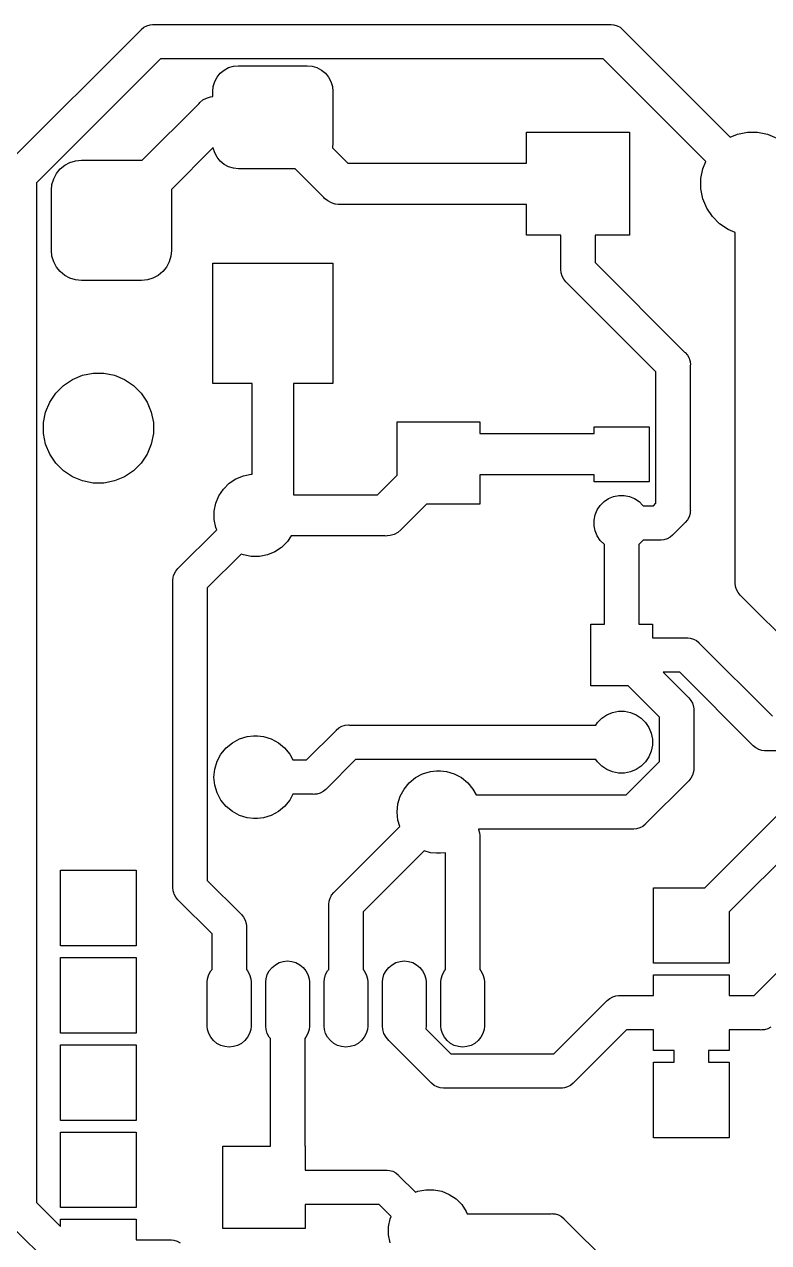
# Model space of a CAD drawing. Extents: x 39.7 to 123.4, y -108.2 to -40.5.
# Drawn here: x 67.95 to 89.63, y -76.54 to -41.08 of the extents above; entities that cross this region are included whole.
import ezdxf

# ---------------------------------------------------------------- set-up
doc = ezdxf.new("R2010")
doc.units = 0
doc.header["$MEASUREMENT"] = 0
doc.layers.add('BLACK', color=7, linetype='CONTINUOUS')

msp = doc.modelspace()

# ---------------------------------------------------------------- linework, layer by layer
at = {"layer": 'BLACK', "linetype": 'CONTINUOUS'}
for p, q in [((71.4275, -41.1662), (71.5143, -41.1198)), ((71.5143, -41.1198), (71.6086, -41.0912)), ((71.6086, -41.0912), (71.6821, -41.084)), ((71.6821, -41.084), (71.7066, -41.0816)), ((71.6821, -41.084), (71.6821, -41.084)), ((71.7066, -41.0816), (71.7312, -41.084)), ((71.7312, -41.084), (84.9934, -41.084)), ((84.9934, -41.084), (85.018, -41.0816)), ((85.018, -41.0816), (85.0425, -41.084)), ((85.0425, -41.084), (85.116, -41.0912)), ((85.116, -41.0912), (85.2103, -41.1198)), ((85.2103, -41.1198), (85.2971, -41.1662)), ((67.4678, -45.1157), (71.3357, -41.2478)), ((71.3357, -41.2478), (71.3513, -41.2287)), ((71.3513, -41.2287), (71.4275, -41.1662)), ((85.2971, -41.1662), (85.3733, -41.2287)), ((85.3733, -41.2287), (85.3889, -41.2478)), ((85.3889, -41.2478), (88.5059, -44.3648)), ((71.9137, -42.084), (68.304, -45.6937)), ((84.8109, -42.084), (71.9137, -42.084)), ((87.7988, -45.0719), (84.8109, -42.084)), ((73.5604, -42.6173), (73.6537, -42.5037)), ((73.6537, -42.5037), (73.7673, -42.4104)), ((73.7673, -42.4104), (73.897, -42.3411)), ((73.897, -42.3411), (74.0377, -42.2984)), ((74.0377, -42.2984), (74.184, -42.284)), ((74.184, -42.284), (76.184, -42.284)), ((76.184, -42.284), (76.3303, -42.2984)), ((76.3303, -42.2984), (76.471, -42.3411)), ((76.471, -42.3411), (76.6007, -42.4104)), ((76.6007, -42.4104), (76.7143, -42.5037)), ((76.7143, -42.5037), (76.8076, -42.6173)), ((73.434, -43.034), (73.4484, -42.8877)), ((73.4484, -42.8877), (73.4911, -42.747)), ((73.4911, -42.747), (73.5604, -42.6173)), ((76.8076, -42.6173), (76.8769, -42.747)), ((76.8769, -42.747), (76.9196, -42.8877)), ((76.9196, -42.8877), (76.934, -43.034)), ((73.149, -43.2827), (73.2533, -43.227)), ((73.2533, -43.227), (73.3664, -43.1927)), ((73.3664, -43.1927), (73.434, -43.186)), ((73.434, -43.186), (73.434, -43.034)), ((76.934, -43.034), (76.934, -44.534)), ((71.3831, -45.0364), (73.0389, -43.3806)), ((73.0389, -43.3806), (73.0577, -43.3577)), ((73.0577, -43.3577), (73.149, -43.2827)), ((82.574, -45.12), (82.574, -44.22)), ((82.574, -44.22), (85.574, -44.22)), ((85.574, -44.22), (85.574, -47.22)), ((88.5059, -44.3648), (88.7165, -44.2776)), ((88.7165, -44.2776), (89.0063, -44.22)), ((89.0063, -44.22), (89.3017, -44.22)), ((89.3017, -44.22), (89.5915, -44.2776)), ((89.5915, -44.2776), (89.8645, -44.3907)), ((73.4473, -44.6692), (72.2316, -45.8849)), ((73.4484, -44.6803), (73.4473, -44.6692)), ((76.934, -44.534), (76.9204, -44.6719)), ((76.9204, -44.6719), (77.3685, -45.12)), ((73.4911, -44.821), (73.4484, -44.6803)), ((73.5604, -44.9507), (73.4911, -44.821)), ((73.6537, -45.0643), (73.5604, -44.9507)), ((68.8815, -45.4229), (68.9903, -45.2903)), ((68.9903, -45.2903), (69.1229, -45.1815)), ((69.1229, -45.1815), (69.2742, -45.1006)), ((69.2742, -45.1006), (69.4383, -45.0508)), ((69.4383, -45.0508), (69.609, -45.034)), ((69.609, -45.034), (71.359, -45.034)), ((71.359, -45.034), (71.3831, -45.0364)), ((73.7673, -45.1576), (73.6537, -45.0643)), ((73.897, -45.2269), (73.7673, -45.1576)), ((74.0377, -45.2696), (73.897, -45.2269)), ((74.184, -45.284), (74.0377, -45.2696)), ((75.8355, -45.284), (74.184, -45.284)), ((76.6749, -46.1234), (75.8355, -45.284)), ((77.3685, -45.12), (82.574, -45.12)), ((87.654, -45.5723), (87.7116, -45.2825)), ((87.7116, -45.2825), (87.7988, -45.0719)), ((68.304, -45.6937), (68.304, -75.3749)), ((68.734, -45.909), (68.7508, -45.7383)), ((68.7508, -45.7383), (68.8006, -45.5742)), ((68.8006, -45.5742), (68.8815, -45.4229)), ((87.654, -45.8677), (87.654, -45.5723)), ((68.734, -47.659), (68.734, -45.909)), ((72.2316, -45.8849), (72.234, -45.909)), ((72.234, -45.909), (72.234, -47.659)), ((87.7116, -46.1575), (87.654, -45.8677)), ((76.6937, -46.1463), (76.6749, -46.1234)), ((76.785, -46.2213), (76.6937, -46.1463)), ((76.8893, -46.277), (76.785, -46.2213)), ((76.9681, -46.3009), (76.8893, -46.277)), ((77.0024, -46.3113), (76.9681, -46.3009)), ((77.0136, -46.3124), (77.0024, -46.3113)), ((77.0905, -46.32), (77.0136, -46.3124)), ((77.12, -46.3229), (77.0905, -46.32)), ((77.0905, -46.32), (77.0905, -46.32)), ((77.1495, -46.32), (77.12, -46.3229)), ((82.574, -46.32), (77.1495, -46.32)), ((82.574, -47.22), (82.574, -46.32)), ((87.8247, -46.4305), (87.7116, -46.1575)), ((87.9889, -46.6762), (87.8247, -46.4305)), ((88.1978, -46.8851), (87.9889, -46.6762)), ((88.4435, -47.0493), (88.1978, -46.8851)), ((88.654, -47.1365), (88.4435, -47.0493)), ((88.654, -57.3165), (88.654, -47.1365)), ((83.574, -47.22), (82.574, -47.22)), ((83.574, -48.1954), (83.574, -47.22)), ((85.574, -47.22), (84.574, -47.22)), ((84.574, -47.22), (84.574, -48.0129)), ((68.7508, -47.8297), (68.734, -47.659)), ((68.8006, -47.9938), (68.7508, -47.8297)), ((72.2172, -47.8297), (72.1674, -47.9938)), ((72.234, -47.659), (72.2172, -47.8297)), ((68.8815, -48.1451), (68.8006, -47.9938)), ((68.9903, -48.2777), (68.8815, -48.1451)), ((72.0865, -48.1451), (71.9777, -48.2777)), ((72.1674, -47.9938), (72.0865, -48.1451)), ((73.434, -51.534), (73.434, -48.034)), ((73.434, -48.034), (76.934, -48.034)), ((76.934, -48.034), (76.934, -51.534)), ((83.5716, -48.22), (83.574, -48.1954)), ((83.5812, -48.318), (83.5716, -48.22)), ((84.574, -48.0129), (87.1802, -50.6191)), ((69.1229, -48.3865), (68.9903, -48.2777)), ((69.2742, -48.4674), (69.1229, -48.3865)), ((69.4383, -48.5172), (69.2742, -48.4674)), ((69.609, -48.534), (69.4383, -48.5172)), ((71.359, -48.534), (69.609, -48.534)), ((71.5297, -48.5172), (71.359, -48.534)), ((71.6938, -48.4674), (71.5297, -48.5172)), ((71.8451, -48.3865), (71.6938, -48.4674)), ((71.9777, -48.2777), (71.8451, -48.3865)), ((83.6098, -48.4123), (83.5812, -48.318)), ((83.6563, -48.4991), (83.6098, -48.4123)), ((83.7187, -48.5753), (83.6563, -48.4991)), ((83.7378, -48.5909), (83.7187, -48.5753)), ((86.344, -51.1971), (83.7378, -48.5909)), ((87.1802, -50.6191), (87.1993, -50.6347)), ((87.1993, -50.6347), (87.2617, -50.7109)), ((87.2617, -50.7109), (87.3082, -50.7977)), ((87.3082, -50.7977), (87.3212, -50.8406)), ((87.3212, -50.8406), (87.3368, -50.892)), ((87.3368, -50.892), (87.3464, -50.99)), ((87.3464, -50.99), (87.344, -51.0146)), ((87.344, -51.0146), (87.344, -55.2008)), ((69.0841, -51.5892), (69.3461, -51.4141)), ((69.3461, -51.4141), (69.6373, -51.2935)), ((69.6373, -51.2935), (69.9464, -51.232)), ((69.9464, -51.232), (70.2616, -51.232)), ((70.2616, -51.232), (70.5707, -51.2935)), ((70.5707, -51.2935), (70.8619, -51.4141)), ((70.8619, -51.4141), (71.1239, -51.5892)), ((86.344, -55.0183), (86.344, -51.1971)), ((68.8612, -51.8121), (69.0841, -51.5892)), ((71.1239, -51.5892), (71.3468, -51.8121)), ((74.584, -51.534), (73.434, -51.534)), ((74.584, -54.172), (74.584, -51.534)), ((76.934, -51.534), (75.784, -51.534)), ((75.784, -51.534), (75.784, -54.772)), ((68.5655, -52.3653), (68.6861, -52.0741)), ((68.6861, -52.0741), (68.8612, -51.8121)), ((71.3468, -51.8121), (71.5219, -52.0741)), ((71.5219, -52.0741), (71.6425, -52.3653)), ((68.504, -52.6744), (68.5655, -52.3653)), ((71.6425, -52.3653), (71.704, -52.6744)), ((68.504, -52.9896), (68.504, -52.6744)), ((71.704, -52.6744), (71.704, -52.9896)), ((78.81, -54.1995), (78.81, -52.648)), ((78.81, -52.648), (81.21, -52.648)), ((81.21, -52.648), (81.21, -52.994)), ((84.544, -52.994), (84.544, -52.794)), ((84.544, -52.794), (86.144, -52.794)), ((86.144, -52.794), (86.144, -54.394)), ((68.5655, -53.2987), (68.504, -52.9896)), ((71.704, -52.9896), (71.6425, -53.2987)), ((81.21, -52.994), (84.544, -52.994)), ((68.6861, -53.5899), (68.5655, -53.2987)), ((71.6425, -53.2987), (71.5219, -53.5899)), ((68.8612, -53.8519), (68.6861, -53.5899)), ((69.0841, -54.0748), (68.8612, -53.8519)), ((71.3468, -53.8519), (71.1239, -54.0748)), ((71.5219, -53.5899), (71.3468, -53.8519)), ((69.3461, -54.2499), (69.0841, -54.0748)), ((69.6373, -54.3705), (69.3461, -54.2499)), ((70.8619, -54.2499), (70.5707, -54.3705)), ((71.1239, -54.0748), (70.8619, -54.2499)), ((74.1076, -54.3086), (74.326, -54.2181)), ((74.326, -54.2181), (74.5578, -54.172)), ((74.5578, -54.172), (74.584, -54.172)), ((78.2375, -54.772), (78.81, -54.1995)), ((84.544, -54.194), (81.21, -54.194)), ((81.21, -54.194), (81.21, -55.048)), ((84.544, -54.394), (84.544, -54.194)), ((69.9464, -54.432), (69.6373, -54.3705)), ((70.2616, -54.432), (69.9464, -54.432)), ((70.5707, -54.3705), (70.2616, -54.432)), ((73.6126, -54.8036), (73.7439, -54.607)), ((73.7439, -54.607), (73.911, -54.4399)), ((73.911, -54.4399), (74.1076, -54.3086)), ((86.144, -54.394), (84.544, -54.394)), ((73.5221, -55.022), (73.6126, -54.8036)), ((75.784, -54.772), (78.2375, -54.772)), ((84.834, -54.9726), (84.9651, -54.885)), ((84.9651, -54.885), (85.1106, -54.8247)), ((85.1106, -54.8247), (85.2652, -54.794)), ((85.2652, -54.794), (85.4228, -54.794)), ((85.4228, -54.794), (85.5774, -54.8247)), ((85.5774, -54.8247), (85.7229, -54.885)), ((85.7229, -54.885), (85.854, -54.9726)), ((73.476, -55.2538), (73.5221, -55.022)), ((73.476, -55.4902), (73.476, -55.2538)), ((79.6585, -55.048), (78.9311, -55.7754)), ((81.21, -55.048), (79.6585, -55.048)), ((84.5747, -55.3606), (84.635, -55.2151)), ((84.635, -55.2151), (84.7226, -55.084)), ((84.7226, -55.084), (84.834, -54.9726)), ((85.854, -54.9726), (85.9654, -55.084)), ((85.9654, -55.084), (85.9721, -55.094)), ((85.9721, -55.094), (86.2683, -55.094)), ((86.2683, -55.094), (86.344, -55.0183)), ((87.344, -55.2499), (87.3368, -55.3234)), ((87.344, -55.2008), (87.3464, -55.2254)), ((87.3464, -55.2254), (87.344, -55.2499)), ((73.5221, -55.722), (73.476, -55.4902)), ((84.544, -55.5152), (84.5747, -55.3606)), ((84.544, -55.6728), (84.544, -55.5152)), ((87.1802, -55.5963), (86.8463, -55.9302)), ((87.1993, -55.5806), (87.1802, -55.5963)), ((87.2617, -55.5045), (87.1993, -55.5806)), ((87.3082, -55.4176), (87.2617, -55.5045)), ((87.3368, -55.3234), (87.3082, -55.4176)), ((72.4398, -56.9011), (73.5505, -55.7904)), ((73.5505, -55.7904), (73.5221, -55.722)), ((75.7183, -55.972), (75.6081, -56.137)), ((78.4565, -55.972), (75.7183, -55.972)), ((78.486, -55.9749), (78.4565, -55.972)), ((78.5155, -55.972), (78.486, -55.9749)), ((78.6036, -55.9633), (78.5155, -55.972)), ((78.7167, -55.929), (78.6036, -55.9633)), ((78.821, -55.8733), (78.7167, -55.929)), ((78.9123, -55.7983), (78.821, -55.8733)), ((78.9311, -55.7754), (78.9123, -55.7983)), ((84.5747, -55.8274), (84.544, -55.6728)), ((84.635, -55.9729), (84.5747, -55.8274)), ((84.7226, -56.104), (84.635, -55.9729)), ((86.7545, -56.0117), (86.6676, -56.0582)), ((86.8306, -55.9493), (86.7545, -56.0117)), ((86.8463, -55.9302), (86.8306, -55.9493)), ((75.441, -56.3041), (75.2444, -56.4354)), ((75.6081, -56.137), (75.441, -56.3041)), ((84.834, -56.2154), (84.7226, -56.104)), ((84.844, -56.2221), (84.834, -56.2154)), ((84.844, -58.536), (84.844, -56.2221)), ((85.854, -56.2154), (85.844, -56.2221)), ((85.844, -56.2221), (85.844, -58.536)), ((85.9654, -56.104), (85.854, -56.2154)), ((85.9721, -56.094), (85.9654, -56.104)), ((86.4508, -56.094), (85.9721, -56.094)), ((86.4754, -56.0964), (86.4508, -56.094)), ((86.4999, -56.094), (86.4754, -56.0964)), ((86.5734, -56.0868), (86.4999, -56.094)), ((86.6676, -56.0582), (86.5734, -56.0868)), ((74.2576, -56.4975), (73.276, -57.4791)), ((74.326, -56.5259), (74.2576, -56.4975)), ((74.5578, -56.572), (74.326, -56.5259)), ((74.7942, -56.572), (74.5578, -56.572)), ((75.026, -56.5259), (74.7942, -56.572)), ((75.2444, -56.4354), (75.026, -56.5259)), ((72.295, -57.1352), (72.3118, -57.0797)), ((72.3118, -57.0797), (72.3583, -56.9929)), ((72.3583, -56.9929), (72.4207, -56.9167)), ((72.4207, -56.9167), (72.4398, -56.9011)), ((72.2736, -57.272), (72.2832, -57.174)), ((72.276, -57.2966), (72.2736, -57.272)), ((72.276, -66.1834), (72.276, -57.2966)), ((72.2832, -57.174), (72.295, -57.1352)), ((88.6516, -57.3411), (88.654, -57.3165)), ((88.6612, -57.4391), (88.6516, -57.3411)), ((88.6898, -57.5333), (88.6612, -57.4391)), ((73.276, -57.4791), (73.276, -66.0009)), ((88.7363, -57.6202), (88.6898, -57.5333)), ((88.7987, -57.6963), (88.7363, -57.6202)), ((88.8178, -57.712), (88.7987, -57.6963)), ((90.676, -59.5702), (88.8178, -57.712)), ((84.444, -60.336), (84.444, -58.536)), ((84.444, -58.536), (84.844, -58.536)), ((85.844, -58.536), (86.244, -58.536)), ((86.244, -58.536), (86.244, -58.936)), ((86.244, -58.936), (87.2194, -58.936)), ((87.2194, -58.936), (87.244, -58.9336)), ((87.244, -58.9336), (87.2686, -58.936)), ((87.2686, -58.936), (87.342, -58.9432)), ((87.342, -58.9432), (87.4363, -58.9718)), ((87.4363, -58.9718), (87.5231, -59.0183)), ((87.5231, -59.0183), (87.5993, -59.0807)), ((87.5993, -59.0807), (87.6149, -59.0998)), ((87.6149, -59.0998), (89.7371, -61.222)), ((87.0369, -59.936), (86.5511, -59.936)), ((86.5511, -59.936), (87.2802, -60.6651)), ((89.1591, -62.0582), (87.0369, -59.936)), ((85.5369, -60.336), (84.444, -60.336)), ((86.444, -61.2431), (85.5369, -60.336)), ((87.2802, -60.6651), (87.2993, -60.6807)), ((87.2993, -60.6807), (87.3617, -60.7569)), ((87.3617, -60.7569), (87.4082, -60.8437)), ((87.4082, -60.8437), (87.4368, -60.938)), ((87.4368, -60.938), (87.444, -61.0114)), ((84.6449, -61.4023), (84.7703, -61.2769)), ((84.7703, -61.2769), (84.9177, -61.1784)), ((84.9177, -61.1784), (85.0815, -61.1106)), ((85.0815, -61.1106), (85.2554, -61.076)), ((85.2554, -61.076), (85.4326, -61.076)), ((85.4326, -61.076), (85.6065, -61.1106)), ((85.6065, -61.1106), (85.7703, -61.1784)), ((85.7703, -61.1784), (85.9177, -61.2769)), ((85.9177, -61.2769), (86.0431, -61.4023)), ((86.444, -62.5369), (86.444, -61.2431)), ((87.444, -61.0114), (87.4464, -61.036)), ((87.4464, -61.036), (87.444, -61.0606)), ((87.444, -61.0606), (87.444, -62.7194)), ((76.166, -62.492), (77.0181, -61.6398)), ((77.0181, -61.6398), (77.0338, -61.6207)), ((77.0338, -61.6207), (77.1099, -61.5583)), ((77.1099, -61.5583), (77.1968, -61.5118)), ((77.1968, -61.5118), (77.2624, -61.4919)), ((77.2624, -61.4919), (77.291, -61.4832)), ((77.291, -61.4832), (77.3891, -61.4736)), ((77.3891, -61.4736), (77.4136, -61.476)), ((77.4136, -61.476), (84.5957, -61.476)), ((84.5957, -61.476), (84.6449, -61.4023)), ((86.0431, -61.4023), (86.1416, -61.5497)), ((86.1416, -61.5497), (86.2094, -61.7135)), ((73.8234, -62.1394), (74.0061, -61.9894)), ((74.0061, -61.9894), (74.2146, -61.878)), ((74.2146, -61.878), (74.4408, -61.8094)), ((74.4408, -61.8094), (74.617, -61.792)), ((74.617, -61.792), (74.7349, -61.792)), ((74.7349, -61.792), (74.9112, -61.8094)), ((74.9112, -61.8094), (75.1374, -61.878)), ((75.1374, -61.878), (75.3459, -61.9894)), ((75.3459, -61.9894), (75.5286, -62.1394)), ((86.2094, -61.7135), (86.244, -61.8874)), ((86.244, -61.8874), (86.244, -62.0646)), ((73.562, -62.5306), (73.6734, -62.3221)), ((73.6734, -62.3221), (73.8234, -62.1394)), ((75.5286, -62.1394), (75.6786, -62.3221)), ((75.6786, -62.3221), (75.7694, -62.492)), ((86.1416, -62.4023), (86.0431, -62.5497)), ((86.2094, -62.2385), (86.1416, -62.4023)), ((86.244, -62.0646), (86.2094, -62.2385)), ((89.1747, -62.0773), (89.1591, -62.0582)), ((89.2509, -62.1397), (89.1747, -62.0773)), ((89.3377, -62.1862), (89.2509, -62.1397)), ((89.432, -62.2148), (89.3377, -62.1862)), ((89.5054, -62.222), (89.432, -62.2148)), ((89.53, -62.2244), (89.5054, -62.222)), ((89.5054, -62.222), (89.5054, -62.222)), ((89.5546, -62.222), (89.53, -62.2244)), ((93.9589, -62.222), (89.5546, -62.222)), ((73.4702, -62.992), (73.4934, -62.7568)), ((73.4934, -62.7568), (73.562, -62.5306)), ((75.7694, -62.492), (76.166, -62.492)), ((77.5962, -62.476), (76.744, -63.3282)), ((84.5957, -62.476), (77.5962, -62.476)), ((84.6449, -62.5497), (84.5957, -62.476)), ((84.7703, -62.6751), (84.6449, -62.5497)), ((84.9177, -62.7736), (84.7703, -62.6751)), ((85.4729, -63.508), (86.444, -62.5369)), ((85.9177, -62.6751), (85.7703, -62.7736)), ((86.0431, -62.5497), (85.9177, -62.6751)), ((87.444, -62.7194), (87.4464, -62.744)), ((87.4464, -62.744), (87.444, -62.7686)), ((73.4934, -63.2272), (73.4702, -62.992)), ((79.1574, -63.1554), (79.3401, -63.0054)), ((79.3401, -63.0054), (79.5486, -62.894)), ((79.5486, -62.894), (79.7748, -62.8254)), ((79.7748, -62.8254), (79.951, -62.808)), ((79.951, -62.808), (80.069, -62.808)), ((80.069, -62.808), (80.2452, -62.8254)), ((80.2452, -62.8254), (80.4714, -62.894)), ((80.4714, -62.894), (80.6799, -63.0054)), ((80.6799, -63.0054), (80.8626, -63.1554)), ((85.0815, -62.8414), (84.9177, -62.7736)), ((85.2554, -62.876), (85.0815, -62.8414)), ((85.4326, -62.876), (85.2554, -62.876)), ((85.6065, -62.8414), (85.4326, -62.876)), ((85.7703, -62.7736), (85.6065, -62.8414)), ((87.2802, -63.1149), (86.0509, -64.3442)), ((87.2993, -63.0993), (87.2802, -63.1149)), ((87.3617, -63.0231), (87.2993, -63.0993)), ((87.4082, -62.9363), (87.3617, -63.0231)), ((87.4368, -62.842), (87.4082, -62.9363)), ((87.444, -62.7686), (87.4368, -62.842)), ((87.444, -62.7686), (87.444, -62.7686)), ((73.562, -63.4534), (73.4934, -63.2272)), ((73.6734, -63.6619), (73.562, -63.4534)), ((76.5653, -63.4562), (76.4711, -63.4848)), ((76.6522, -63.4097), (76.5653, -63.4562)), ((76.7283, -63.3473), (76.6522, -63.4097)), ((76.744, -63.3282), (76.7283, -63.3473)), ((78.896, -63.5466), (79.0074, -63.3381)), ((79.0074, -63.3381), (79.1574, -63.1554)), ((80.8626, -63.1554), (81.0126, -63.3381)), ((81.0126, -63.3381), (81.1034, -63.508)), ((87.7689, -66.21), (90.5611, -63.4178)), ((73.8234, -63.8446), (73.6734, -63.6619)), ((75.6786, -63.6619), (75.5286, -63.8446)), ((75.7694, -63.492), (75.6786, -63.6619)), ((76.3485, -63.492), (75.7694, -63.492)), ((76.3731, -63.4944), (76.3485, -63.492)), ((76.3976, -63.492), (76.3731, -63.4944)), ((76.4711, -63.4848), (76.3976, -63.492)), ((78.8042, -64.008), (78.8274, -63.7728)), ((78.8274, -63.7728), (78.896, -63.5466)), ((81.1034, -63.508), (85.4729, -63.508)), ((74.0061, -63.9946), (73.8234, -63.8446)), ((74.2146, -64.106), (74.0061, -63.9946)), ((74.4408, -64.1746), (74.2146, -64.106)), ((74.617, -64.192), (74.4408, -64.1746)), ((74.9112, -64.1746), (74.7349, -64.192)), ((75.1374, -64.106), (74.9112, -64.1746)), ((75.3459, -63.9946), (75.1374, -64.106)), ((75.5286, -63.8446), (75.3459, -63.9946)), ((78.8274, -64.2432), (78.8042, -64.008)), ((74.7349, -64.192), (74.617, -64.192)), ((76.9778, -66.3331), (78.8833, -64.4276)), ((78.8833, -64.4276), (78.8274, -64.2432)), ((85.6554, -64.508), (81.1719, -64.508)), ((81.1719, -64.508), (81.1782, -64.5197)), ((81.1782, -64.5197), (81.2068, -64.614)), ((85.68, -64.5104), (85.6554, -64.508)), ((85.7046, -64.508), (85.68, -64.5104)), ((85.778, -64.5008), (85.7046, -64.508)), ((85.8723, -64.4722), (85.778, -64.5008)), ((85.9591, -64.4257), (85.8723, -64.4722)), ((86.0353, -64.3633), (85.9591, -64.4257)), ((86.0509, -64.3442), (86.0353, -64.3633)), ((91.1391, -64.254), (88.476, -66.9171)), ((81.2068, -64.614), (81.214, -64.6874)), ((81.214, -64.6874), (81.214, -64.6874)), ((81.214, -64.6874), (81.2164, -64.712)), ((81.2164, -64.712), (81.214, -64.7365)), ((81.214, -64.7365), (81.214, -68.5879)), ((79.5904, -65.1347), (77.814, -66.9111)), ((79.7748, -65.1906), (79.5904, -65.1347)), ((79.951, -65.208), (79.7748, -65.1906)), ((80.069, -65.208), (79.951, -65.208)), ((80.214, -65.1937), (80.069, -65.208)), ((80.214, -68.5879), (80.214, -65.1937)), ((69.004, -67.902), (69.004, -65.702)), ((69.004, -65.702), (71.204, -65.702)), ((71.204, -65.702), (71.204, -67.902)), ((72.2736, -66.208), (72.276, -66.1834)), ((72.2832, -66.306), (72.2736, -66.208)), ((72.3004, -66.3625), (72.2832, -66.306)), ((73.276, -66.0009), (74.2502, -66.9751)), ((86.276, -68.41), (86.276, -66.21)), ((86.276, -66.21), (87.7689, -66.21)), ((72.3118, -66.4003), (72.3004, -66.3625)), ((72.3583, -66.4871), (72.3118, -66.4003)), ((72.4207, -66.5633), (72.3583, -66.4871)), ((72.4398, -66.5789), (72.4207, -66.5633)), ((73.414, -67.5531), (72.4398, -66.5789)), ((76.8116, -66.704), (76.8212, -66.606)), ((76.8212, -66.606), (76.8498, -66.5117)), ((76.8498, -66.5117), (76.8818, -66.452)), ((76.8818, -66.452), (76.8963, -66.4249)), ((76.8963, -66.4249), (76.9587, -66.3487)), ((76.9587, -66.3487), (76.9778, -66.3331)), ((74.2502, -66.9751), (74.2693, -66.9907)), ((74.2693, -66.9907), (74.3317, -67.0669)), ((76.814, -66.7286), (76.8116, -66.704)), ((76.814, -68.5879), (76.814, -66.7286)), ((77.814, -66.9111), (77.814, -68.5879)), ((88.476, -66.9171), (88.476, -68.41)), ((74.3317, -67.0669), (74.3782, -67.1537)), ((74.3782, -67.1537), (74.4068, -67.248)), ((74.4068, -67.248), (74.414, -67.3214)), ((74.414, -67.3214), (74.414, -67.3214)), ((74.414, -67.3214), (74.4164, -67.346)), ((74.4164, -67.346), (74.414, -67.3705)), ((74.414, -67.3705), (74.414, -68.5879)), ((89.2009, -69.35), (91.3305, -67.2204)), ((73.414, -68.5879), (73.414, -67.5531)), ((71.204, -67.902), (69.004, -67.902)), ((69.004, -70.442), (69.004, -68.242)), ((69.004, -68.242), (71.204, -68.242)), ((71.204, -68.242), (71.204, -70.442)), ((75.2581, -68.4509), (75.3689, -68.3917)), ((75.3689, -68.3917), (75.489, -68.3552)), ((75.489, -68.3552), (75.614, -68.3429)), ((75.614, -68.3429), (75.739, -68.3552)), ((75.739, -68.3552), (75.8591, -68.3917)), ((75.8591, -68.3917), (75.9699, -68.4509)), ((78.6581, -68.4509), (78.7689, -68.3917)), ((78.7689, -68.3917), (78.889, -68.3552)), ((78.889, -68.3552), (79.014, -68.3429)), ((79.014, -68.3429), (79.139, -68.3552)), ((79.139, -68.3552), (79.2591, -68.3917)), ((79.2591, -68.3917), (79.3699, -68.4509)), ((88.476, -68.41), (86.276, -68.41)), ((73.2857, -68.8585), (73.3222, -68.7384)), ((73.3222, -68.7384), (73.3814, -68.6276)), ((73.3814, -68.6276), (73.414, -68.5879)), ((74.414, -68.5879), (74.4466, -68.6276)), ((74.4466, -68.6276), (74.5058, -68.7384)), ((74.5058, -68.7384), (74.5423, -68.8585)), ((74.9857, -68.8585), (75.0222, -68.7384)), ((75.0222, -68.7384), (75.0814, -68.6276)), ((75.0814, -68.6276), (75.161, -68.5305)), ((75.161, -68.5305), (75.2581, -68.4509)), ((75.9699, -68.4509), (76.067, -68.5305)), ((76.067, -68.5305), (76.1466, -68.6276)), ((76.1466, -68.6276), (76.2058, -68.7384)), ((76.2058, -68.7384), (76.2423, -68.8585)), ((76.6857, -68.8585), (76.7222, -68.7384)), ((76.7222, -68.7384), (76.7814, -68.6276)), ((76.7814, -68.6276), (76.814, -68.5879)), ((77.814, -68.5879), (77.8466, -68.6276)), ((77.8466, -68.6276), (77.9058, -68.7384)), ((77.9058, -68.7384), (77.9423, -68.8585)), ((78.3857, -68.8585), (78.4222, -68.7384)), ((78.4222, -68.7384), (78.4814, -68.6276)), ((78.4814, -68.6276), (78.561, -68.5305)), ((78.561, -68.5305), (78.6581, -68.4509)), ((79.3699, -68.4509), (79.467, -68.5305)), ((79.467, -68.5305), (79.5466, -68.6276)), ((79.5466, -68.6276), (79.6058, -68.7384)), ((79.6058, -68.7384), (79.6423, -68.8585)), ((80.0857, -68.8585), (80.1222, -68.7384)), ((80.1222, -68.7384), (80.1814, -68.6276)), ((80.1814, -68.6276), (80.214, -68.5879)), ((81.214, -68.5879), (81.2466, -68.6276)), ((81.2466, -68.6276), (81.3058, -68.7384)), ((81.3058, -68.7384), (81.3423, -68.8585)), ((86.276, -69.35), (86.276, -68.75)), ((86.276, -68.75), (88.476, -68.75)), ((88.476, -68.75), (88.476, -69.35)), ((73.2765, -68.9522), (73.2857, -68.8585)), ((73.2765, -70.2398), (73.2765, -68.9522)), ((74.5423, -68.8585), (74.5515, -68.9522)), ((74.5515, -68.9522), (74.5515, -70.2398)), ((74.9765, -68.9522), (74.9857, -68.8585)), ((74.9765, -70.2398), (74.9765, -68.9522)), ((76.2423, -68.8585), (76.2515, -68.9522)), ((76.2515, -68.9522), (76.2515, -70.2398)), ((76.6765, -68.9522), (76.6857, -68.8585)), ((76.6765, -70.2398), (76.6765, -68.9522)), ((77.9423, -68.8585), (77.9515, -68.9522)), ((77.9515, -68.9522), (77.9515, -70.2398)), ((78.3765, -68.9522), (78.3857, -68.8585)), ((78.3765, -70.2398), (78.3765, -68.9522)), ((79.6423, -68.8585), (79.6515, -68.9522)), ((79.6515, -68.9522), (79.6515, -70.2398)), ((80.0765, -68.9522), (80.0857, -68.8585)), ((80.0765, -70.2398), (80.0765, -68.9522)), ((81.3423, -68.8585), (81.3515, -68.9522)), ((81.3515, -68.9522), (81.3515, -70.2398)), ((84.9051, -69.5138), (84.9207, -69.4947)), ((84.9207, -69.4947), (84.9969, -69.4323)), ((84.9969, -69.4323), (85.0837, -69.3858)), ((85.0837, -69.3858), (85.178, -69.3572)), ((85.178, -69.3572), (85.2514, -69.35)), ((85.2514, -69.35), (85.276, -69.3476)), ((85.2514, -69.35), (85.2514, -69.35)), ((85.276, -69.3476), (85.3005, -69.35)), ((85.3005, -69.35), (86.276, -69.35)), ((88.476, -69.35), (89.2009, -69.35)), ((83.3729, -71.046), (84.9051, -69.5138)), ((71.204, -70.442), (69.004, -70.442)), ((73.2857, -70.3335), (73.2765, -70.2398)), ((73.3222, -70.4536), (73.2857, -70.3335)), ((73.3814, -70.5644), (73.3222, -70.4536)), ((73.461, -70.6615), (73.3814, -70.5644)), ((74.4466, -70.5644), (74.367, -70.6615)), ((74.5058, -70.4536), (74.4466, -70.5644)), ((74.5423, -70.3335), (74.5058, -70.4536)), ((74.5515, -70.2398), (74.5423, -70.3335)), ((74.9857, -70.3335), (74.9765, -70.2398)), ((75.0222, -70.4536), (74.9857, -70.3335)), ((75.0814, -70.5644), (75.0222, -70.4536)), ((75.114, -70.6041), (75.0814, -70.5644)), ((76.1466, -70.5644), (76.114, -70.6041)), ((76.2058, -70.4536), (76.1466, -70.5644)), ((76.2423, -70.3335), (76.2058, -70.4536)), ((76.2515, -70.2398), (76.2423, -70.3335)), ((76.6857, -70.3335), (76.6765, -70.2398)), ((76.7222, -70.4536), (76.6857, -70.3335)), ((76.7814, -70.5644), (76.7222, -70.4536)), ((76.861, -70.6615), (76.7814, -70.5644)), ((77.8466, -70.5644), (77.767, -70.6615)), ((77.9058, -70.4536), (77.8466, -70.5644)), ((77.9423, -70.3335), (77.9058, -70.4536)), ((77.9515, -70.2398), (77.9423, -70.3335)), ((78.3857, -70.3335), (78.3765, -70.2398)), ((78.4222, -70.4536), (78.3857, -70.3335)), ((78.4814, -70.5644), (78.4222, -70.4536)), ((78.561, -70.6615), (78.4814, -70.5644)), ((79.6515, -70.2398), (79.6434, -70.3223)), ((79.6434, -70.3223), (80.3671, -71.046)), ((80.0857, -70.3335), (80.0765, -70.2398)), ((80.1222, -70.4536), (80.0857, -70.3335)), ((80.1814, -70.5644), (80.1222, -70.4536)), ((80.261, -70.6615), (80.1814, -70.5644)), ((81.2466, -70.5644), (81.167, -70.6615)), ((81.3058, -70.4536), (81.2466, -70.5644)), ((81.3423, -70.3335), (81.3058, -70.4536)), ((81.3515, -70.2398), (81.3423, -70.3335)), ((85.4831, -70.35), (83.9509, -71.8822)), ((86.276, -70.35), (85.4831, -70.35)), ((86.276, -70.95), (86.276, -70.35)), ((89.3834, -70.35), (88.476, -70.35)), ((88.476, -70.35), (88.476, -70.95)), ((89.408, -70.3524), (89.3834, -70.35)), ((89.4326, -70.35), (89.408, -70.3524)), ((89.506, -70.3428), (89.4326, -70.35)), ((89.6003, -70.3142), (89.506, -70.3428)), ((89.6871, -70.2677), (89.6003, -70.3142)), ((69.004, -72.982), (69.004, -70.782)), ((69.004, -70.782), (71.204, -70.782)), ((71.204, -70.782), (71.204, -72.982)), ((73.5581, -70.7411), (73.461, -70.6615)), ((73.6689, -70.8003), (73.5581, -70.7411)), ((73.789, -70.8368), (73.6689, -70.8003)), ((73.914, -70.8491), (73.789, -70.8368)), ((74.039, -70.8368), (73.914, -70.8491)), ((74.1591, -70.8003), (74.039, -70.8368)), ((74.2699, -70.7411), (74.1591, -70.8003)), ((74.367, -70.6615), (74.2699, -70.7411)), ((75.114, -73.73), (75.114, -70.6041)), ((76.114, -70.6041), (76.114, -73.73)), ((76.9581, -70.7411), (76.861, -70.6615)), ((77.0689, -70.8003), (76.9581, -70.7411)), ((77.189, -70.8368), (77.0689, -70.8003)), ((77.314, -70.8491), (77.189, -70.8368)), ((77.439, -70.8368), (77.314, -70.8491)), ((77.5591, -70.8003), (77.439, -70.8368)), ((77.6699, -70.7411), (77.5591, -70.8003)), ((77.767, -70.6615), (77.6699, -70.7411)), ((78.6244, -70.7135), (78.561, -70.6615)), ((78.6587, -70.7553), (78.6244, -70.7135)), ((78.6778, -70.7709), (78.6587, -70.7553)), ((79.7891, -71.8822), (78.6778, -70.7709)), ((80.3581, -70.7411), (80.261, -70.6615)), ((80.4689, -70.8003), (80.3581, -70.7411)), ((80.589, -70.8368), (80.4689, -70.8003)), ((80.714, -70.8491), (80.589, -70.8368)), ((80.839, -70.8368), (80.714, -70.8491)), ((80.9591, -70.8003), (80.839, -70.8368)), ((81.0699, -70.7411), (80.9591, -70.8003)), ((81.167, -70.6615), (81.0699, -70.7411)), ((80.3671, -71.046), (83.3729, -71.046)), ((86.876, -70.95), (86.276, -70.95)), ((86.876, -71.29), (86.876, -70.95)), ((88.476, -70.95), (87.876, -70.95)), ((87.876, -70.95), (87.876, -71.29)), ((86.276, -73.49), (86.276, -71.29)), ((86.276, -71.29), (86.876, -71.29)), ((87.876, -71.29), (88.476, -71.29)), ((88.476, -71.29), (88.476, -73.49)), ((79.8047, -71.9013), (79.7891, -71.8822)), ((79.8809, -71.9638), (79.8047, -71.9013)), ((79.9677, -72.0102), (79.8809, -71.9638)), ((83.8591, -71.9638), (83.7723, -72.0102)), ((83.9353, -71.9013), (83.8591, -71.9638)), ((83.9509, -71.8822), (83.9353, -71.9013)), ((80.062, -72.0388), (79.9677, -72.0102)), ((80.16, -72.0484), (80.062, -72.0388)), ((80.1845, -72.046), (80.16, -72.0484)), ((83.5554, -72.046), (80.1845, -72.046)), ((83.58, -72.0484), (83.5554, -72.046)), ((83.6046, -72.046), (83.58, -72.0484)), ((83.6267, -72.0438), (83.6046, -72.046)), ((83.678, -72.0388), (83.6267, -72.0438)), ((83.7723, -72.0102), (83.678, -72.0388)), ((71.204, -72.982), (69.004, -72.982)), ((69.004, -75.522), (69.004, -73.322)), ((69.004, -73.322), (71.204, -73.322)), ((71.204, -73.322), (71.204, -75.522)), ((73.73, -76.13), (73.73, -73.73)), ((73.73, -73.73), (75.114, -73.73)), ((76.114, -73.73), (76.13, -73.73)), ((76.13, -73.73), (76.13, -74.43)), ((88.476, -73.49), (86.276, -73.49)), ((76.13, -74.43), (78.4614, -74.43)), ((78.4614, -74.43), (78.486, -74.4276)), ((78.486, -74.4276), (78.5106, -74.43)), ((78.5106, -74.43), (78.584, -74.4372)), ((78.584, -74.4372), (78.6783, -74.4658)), ((78.6783, -74.4658), (78.7651, -74.5123)), ((78.7651, -74.5123), (78.8413, -74.5747)), ((78.8413, -74.5747), (78.8569, -74.5938)), ((78.8569, -74.5938), (79.3376, -75.0745)), ((79.3376, -75.0745), (79.406, -75.0461)), ((79.406, -75.0461), (79.6378, -75)), ((79.6378, -75), (79.8742, -75)), ((79.8742, -75), (80.106, -75.0461)), ((80.106, -75.0461), (80.3244, -75.1366)), ((80.3244, -75.1366), (80.521, -75.2679)), ((68.304, -75.3749), (69.004, -76.0749)), ((71.204, -75.522), (69.004, -75.522)), ((78.2789, -75.43), (76.13, -75.43)), ((76.13, -75.43), (76.13, -76.13)), ((78.6305, -75.7816), (78.2789, -75.43)), ((80.521, -75.2679), (80.6881, -75.435)), ((80.6881, -75.435), (80.8194, -75.6316)), ((69.004, -76.0749), (69.004, -75.862)), ((69.004, -75.862), (71.204, -75.862)), ((71.204, -75.862), (71.204, -76.462)), ((78.556, -76.0818), (78.6021, -75.85)), ((78.6021, -75.85), (78.6305, -75.7816)), ((80.8194, -75.6316), (80.8478, -75.7)), ((80.8478, -75.7), (83.2874, -75.7)), ((83.2874, -75.7), (83.312, -75.6976)), ((83.312, -75.6976), (83.3366, -75.7)), ((83.3366, -75.7), (83.41, -75.7072)), ((83.41, -75.7072), (83.5043, -75.7358)), ((83.5043, -75.7358), (83.5911, -75.7823)), ((83.5911, -75.7823), (83.6673, -75.8447)), ((83.6673, -75.8447), (83.6829, -75.8638)), ((83.6829, -75.8638), (84.9994, -77.1803)), ((68.8131, -77.2982), (67.4678, -75.9529)), ((76.13, -76.13), (73.73, -76.13)), ((78.556, -76.3182), (78.556, -76.0818)), ((71.204, -76.462), (72.1794, -76.462)), ((72.1794, -76.462), (72.204, -76.4596)), ((72.204, -76.4596), (72.2286, -76.462)), ((72.2286, -76.462), (72.302, -76.4692)), ((72.302, -76.4692), (72.3963, -76.4978)), ((72.3963, -76.4978), (72.4831, -76.5443)), ((78.6021, -76.55), (78.556, -76.3182))]:
    msp.add_line(p, q, dxfattribs=at)

doc.saveas('drawing.dxf')
